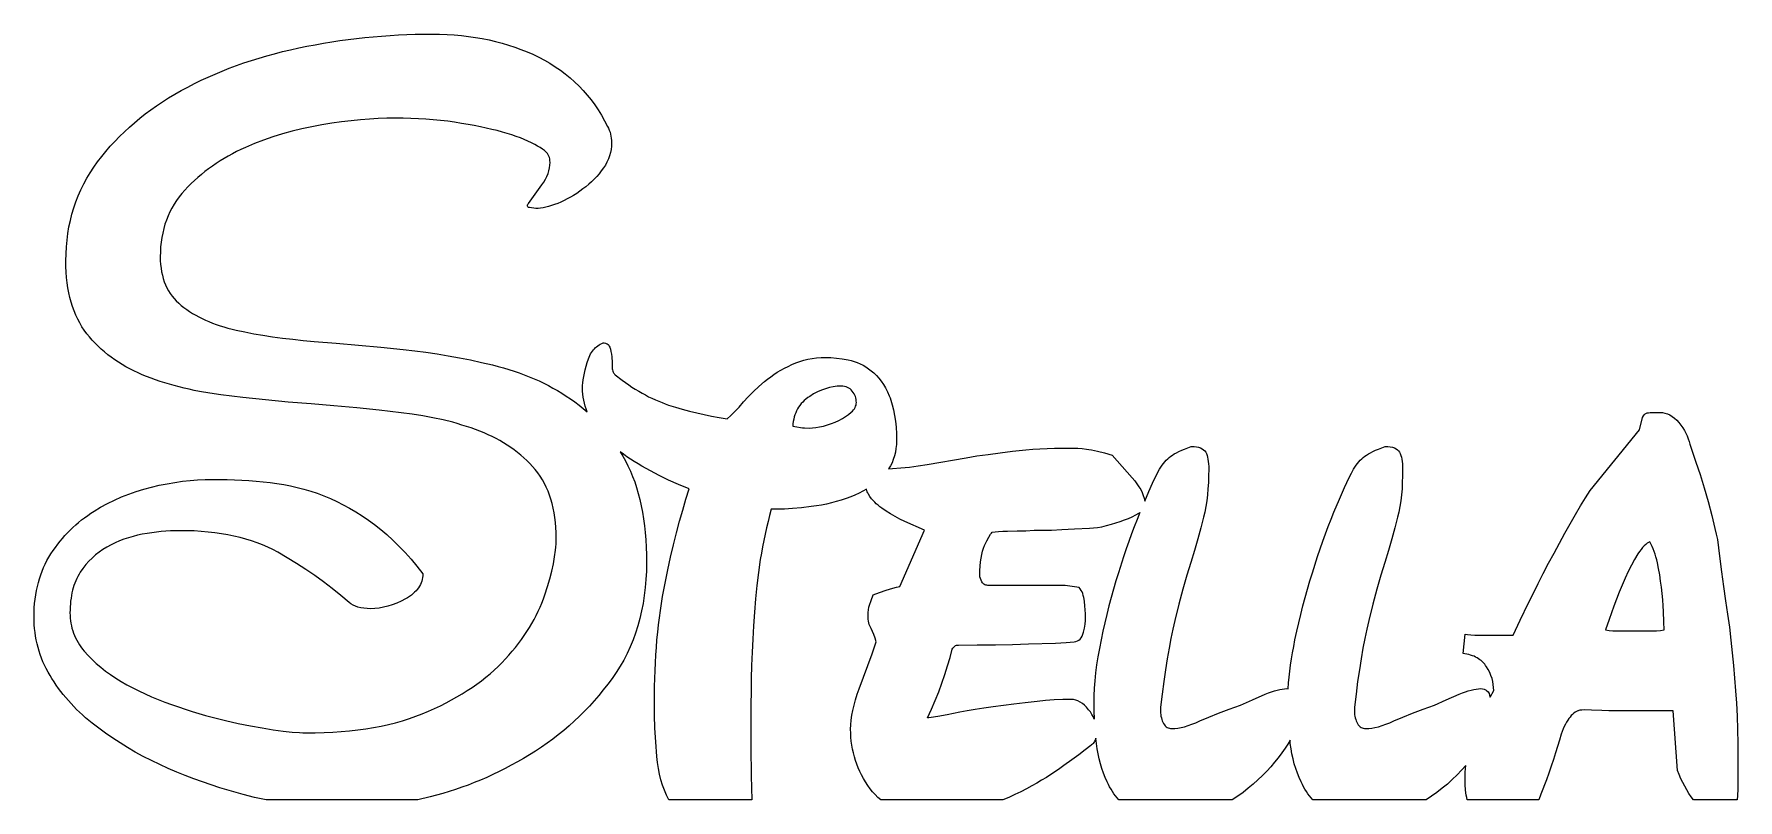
# Model space of a CAD drawing. Extents: x 35 to 193, y 17 to 87.
import ezdxf

# ---------------------------------------------------------------- set-up
doc = ezdxf.new("R2010")
doc.units = 0
doc.layers.add('CAMADA_1', color=18, linetype='CONTINUOUS')

msp = doc.modelspace()

# ---------------------------------------------------------------- linework, layer by layer
at = {"layer": 'CAMADA_1'}
for points in [[(56.78, 16.66), (55.73, 16.9), (54.67, 17.17), (53.59, 17.47), (52.5, 17.79), (51.7, 18.05), (50.9, 18.32), (50.11, 18.61), (49.32, 18.92), (48.53, 19.24), (47.75, 19.58), (46.97, 19.93), (46.2, 20.3), (45.44, 20.69), (44.7, 21.09), (43.98, 21.5), (43.29, 21.93), (42.61, 22.37), (41.95, 22.82), (41.32, 23.29), (40.7, 23.76), (40.4, 24.01), (40.11, 24.26), (39.83, 24.51), (39.55, 24.77), (39.28, 25.03), (39.02, 25.3), (38.77, 25.56), (38.52, 25.84), (38.28, 26.12), (38.05, 26.4), (37.83, 26.68), (37.61, 26.97), (37.4, 27.27), (37.2, 27.56), (37, 27.87), (36.82, 28.17), (36.64, 28.48), (36.47, 28.8), (36.32, 29.11), (36.17, 29.43), (36.04, 29.76), (35.92, 30.09), (35.81, 30.42), (35.71, 30.76), (35.63, 31.1), (35.55, 31.44), (35.49, 31.79), (35.44, 32.14), (35.4, 32.49), (35.37, 32.85), (35.35, 33.21), (35.35, 33.58), (35.35, 34), (35.37, 34.41), (35.4, 34.82), (35.44, 35.22), (35.5, 35.61), (35.57, 36), (35.65, 36.37), (35.74, 36.74), (35.84, 37.1), (35.96, 37.45), (36.09, 37.8), (36.23, 38.13), (36.38, 38.46), (36.54, 38.79), (36.72, 39.1), (36.91, 39.41), (37.11, 39.7), (37.32, 40), (37.53, 40.28), (37.75, 40.56), (37.97, 40.83), (38.2, 41.09), (38.44, 41.35), (38.69, 41.6), (38.94, 41.84), (39.2, 42.08), (39.46, 42.3), (39.74, 42.53), (40.02, 42.74), (40.3, 42.95), (40.59, 43.15), (40.89, 43.34), (41.5, 43.71), (42.13, 44.05), (42.77, 44.36), (43.43, 44.66), (44.1, 44.92), (44.78, 45.16), (45.49, 45.38), (46.2, 45.57), (46.92, 45.73), (47.64, 45.88), (48.35, 46), (49.06, 46.1), (49.76, 46.18), (50.46, 46.23), (51.15, 46.27), (51.84, 46.28), (52.53, 46.27), (53.2, 46.26), (53.88, 46.24), (54.54, 46.21), (55.2, 46.17), (55.86, 46.12), (56.51, 46.06), (57.15, 45.99), (57.79, 45.91), (58.42, 45.81), (59.05, 45.69), (59.67, 45.54), (60.29, 45.38), (60.91, 45.19), (61.52, 44.99), (62.13, 44.76), (62.73, 44.51), (63.33, 44.24), (63.92, 43.94), (64.51, 43.62), (65.09, 43.28), (65.67, 42.91), (66.25, 42.52), (66.82, 42.11), (67.39, 41.66), (67.95, 41.18), (68.51, 40.67), (69.07, 40.12), (69.63, 39.53), (70.18, 38.91), (70.73, 38.25), (71.27, 37.56), (71.27, 37.38), (71.25, 37.21), (71.22, 37.04), (71.17, 36.88), (71.12, 36.72), (71.05, 36.56), (70.97, 36.41), (70.87, 36.27), (70.76, 36.12), (70.65, 35.98), (70.51, 35.85), (70.37, 35.72), (70.21, 35.59), (70.04, 35.47), (69.86, 35.35), (69.66, 35.23), (69.26, 35.02), (68.86, 34.84), (68.45, 34.69), (68.05, 34.56), (67.65, 34.46), (67.25, 34.39), (66.84, 34.35), (66.44, 34.33), (66.12, 34.34), (65.82, 34.37), (65.54, 34.41), (65.28, 34.48), (65.04, 34.56), (64.82, 34.65), (64.63, 34.77), (64.45, 34.9), (63.68, 35.56), (62.9, 36.19), (62.1, 36.8), (61.29, 37.39), (60.45, 37.96), (59.61, 38.51), (58.74, 39.04), (57.86, 39.55), (57.41, 39.79), (56.94, 40.01), (56.46, 40.22), (55.96, 40.42), (55.45, 40.6), (54.92, 40.76), (54.38, 40.91), (53.82, 41.04), (53.25, 41.16), (52.66, 41.26), (52.05, 41.34), (51.44, 41.41), (50.8, 41.47), (50.15, 41.51), (49.49, 41.53), (48.81, 41.54), (48.38, 41.53), (47.95, 41.52), (47.52, 41.49), (47.09, 41.46), (46.66, 41.41), (46.22, 41.35), (45.79, 41.28), (45.35, 41.21), (44.91, 41.12), (44.49, 41.01), (44.07, 40.88), (43.65, 40.74), (43.25, 40.59), (42.85, 40.42), (42.46, 40.23), (42.08, 40.02), (41.71, 39.8), (41.35, 39.56), (41.02, 39.3), (40.7, 39.01), (40.4, 38.71), (40.12, 38.4), (39.86, 38.06), (39.61, 37.7), (39.5, 37.51), (39.39, 37.32), (39.29, 37.12), (39.2, 36.91), (39.11, 36.7), (39.03, 36.48), (38.96, 36.26), (38.9, 36.03), (38.85, 35.79), (38.8, 35.55), (38.76, 35.3), (38.72, 35.04), (38.7, 34.78), (38.68, 34.51), (38.67, 34.24), (38.66, 33.95), (38.67, 33.71), (38.69, 33.46), (38.71, 33.22), (38.75, 32.99), (38.79, 32.75), (38.85, 32.52), (38.92, 32.29), (39, 32.07), (39.08, 31.85), (39.18, 31.63), (39.29, 31.42), (39.41, 31.21), (39.54, 31), (39.68, 30.8), (39.83, 30.6), (39.99, 30.4), (40.34, 30.01), (40.7, 29.64), (41.09, 29.27), (41.51, 28.92), (41.95, 28.57), (42.41, 28.24), (42.89, 27.92), (43.4, 27.6), (43.93, 27.3), (44.48, 27.01), (45.04, 26.73), (45.61, 26.45), (46.2, 26.19), (46.8, 25.94), (47.42, 25.7), (48.05, 25.47), (48.69, 25.25), (49.32, 25.04), (49.95, 24.84), (50.57, 24.65), (51.19, 24.47), (51.81, 24.31), (52.42, 24.15), (53.03, 24), (54.21, 23.73), (55.34, 23.5), (56.41, 23.31), (57.43, 23.15), (58.37, 23.02), (59.19, 22.93), (59.89, 22.88), (60.19, 22.87), (60.47, 22.86), (61.31, 22.87), (62.14, 22.89), (62.95, 22.93), (63.74, 22.99), (64.51, 23.06), (65.26, 23.14), (66, 23.24), (66.71, 23.36), (67.41, 23.49), (68.09, 23.64), (68.76, 23.8), (69.4, 23.98), (70.03, 24.18), (70.63, 24.39), (71.22, 24.61), (71.8, 24.85), (72.35, 25.11), (72.89, 25.37), (73.42, 25.63), (73.93, 25.9), (74.43, 26.18), (74.91, 26.47), (75.37, 26.76), (75.83, 27.06), (76.26, 27.36), (76.68, 27.68), (77.09, 27.99), (77.48, 28.32), (77.86, 28.65), (78.22, 28.99), (78.57, 29.34), (78.91, 29.69), (79.23, 30.05), (79.53, 30.4), (79.83, 30.76), (80.11, 31.13), (80.38, 31.49), (80.64, 31.86), (80.89, 32.22), (81.12, 32.59), (81.34, 32.96), (81.55, 33.34), (81.75, 33.71), (81.94, 34.09), (82.11, 34.47), (82.27, 34.85), (82.42, 35.23), (82.56, 35.61), (82.8, 36.37), (83.01, 37.1), (83.19, 37.8), (83.34, 38.47), (83.45, 39.11), (83.53, 39.73), (83.56, 40.03), (83.58, 40.32), (83.59, 40.6), (83.6, 40.88), (83.59, 41.37), (83.57, 41.84), (83.53, 42.31), (83.48, 42.76), (83.41, 43.2), (83.33, 43.63), (83.23, 44.04), (83.11, 44.44), (82.98, 44.83), (82.84, 45.2), (82.68, 45.57), (82.51, 45.91), (82.32, 46.25), (82.11, 46.57), (81.89, 46.88), (81.66, 47.18), (81.41, 47.47), (81.15, 47.74), (80.88, 48.01), (80.61, 48.27), (80.32, 48.52), (80.02, 48.77), (79.72, 49), (79.4, 49.23), (79.08, 49.45), (78.74, 49.66), (78.4, 49.86), (78.05, 50.05), (77.68, 50.23), (77.31, 50.41), (76.93, 50.58), (76.54, 50.73), (76.14, 50.89), (75.73, 51.03), (75.31, 51.17), (74.89, 51.3), (74.46, 51.43), (74.03, 51.55), (73.14, 51.78), (72.21, 51.98), (71.27, 52.16), (70.29, 52.31), (69.28, 52.44), (67.23, 52.67), (65.16, 52.88), (63.06, 53.07), (60.94, 53.25), (58.82, 53.42), (56.72, 53.63), (54.65, 53.85), (52.6, 54.1), (51.59, 54.24), (50.62, 54.41), (50.14, 54.5), (49.67, 54.6), (49.21, 54.71), (48.75, 54.82), (48.3, 54.94), (47.86, 55.07), (47.42, 55.2), (46.99, 55.33), (46.57, 55.48), (46.16, 55.63), (45.75, 55.79), (45.35, 55.95), (44.96, 56.12), (44.57, 56.3), (44.2, 56.49), (43.84, 56.68), (43.48, 56.89), (43.14, 57.1), (42.8, 57.33), (42.48, 57.56), (42.16, 57.8), (41.86, 58.05), (41.56, 58.31), (41.28, 58.58), (41, 58.86), (40.73, 59.14), (40.48, 59.44), (40.23, 59.74), (39.99, 60.06), (39.77, 60.38), (39.57, 60.73), (39.38, 61.08), (39.2, 61.46), (39.04, 61.84), (38.9, 62.24), (38.77, 62.65), (38.66, 63.08), (38.56, 63.52), (38.48, 63.98), (38.41, 64.45), (38.35, 64.93), (38.32, 65.43), (38.29, 65.94), (38.29, 66.47), (38.3, 67.12), (38.33, 67.75), (38.39, 68.38), (38.47, 69), (38.57, 69.6), (38.7, 70.2), (38.85, 70.79), (39.02, 71.36), (39.22, 71.93), (39.43, 72.49), (39.67, 73.03), (39.94, 73.57), (40.23, 74.1), (40.54, 74.61), (40.87, 75.12), (41.22, 75.62), (41.6, 76.11), (41.99, 76.58), (42.39, 77.05), (42.81, 77.51), (43.24, 77.95), (43.69, 78.39), (44.15, 78.82), (44.62, 79.23), (45.11, 79.64), (45.62, 80.04), (46.14, 80.42), (46.67, 80.8), (47.22, 81.17), (47.78, 81.52), (48.36, 81.87), (48.95, 82.21), (49.55, 82.53), (50.17, 82.85), (50.79, 83.15), (51.42, 83.45), (52.07, 83.73), (52.72, 84), (53.38, 84.27), (54.06, 84.52), (54.74, 84.76), (55.43, 84.99), (56.14, 85.21), (56.85, 85.42), (57.57, 85.61), (58.31, 85.8), (59.05, 85.98), (59.8, 86.14), (60.56, 86.3), (61.32, 86.44), (62.09, 86.58), (62.85, 86.7), (63.61, 86.82), (64.38, 86.92), (65.15, 87.02), (65.92, 87.1), (66.69, 87.18), (67.46, 87.24), (68.24, 87.3), (69.01, 87.34), (69.79, 87.38), (70.57, 87.4), (71.35, 87.42), (72.13, 87.42), (72.82, 87.41), (73.51, 87.39), (74.18, 87.35), (74.84, 87.29), (75.49, 87.21), (76.14, 87.12), (76.77, 87.01), (77.39, 86.89), (78, 86.75), (78.6, 86.59), (79.19, 86.41), (79.77, 86.22), (80.34, 86.01), (80.9, 85.79), (81.45, 85.55), (81.99, 85.29), (82.51, 85.01), (83.02, 84.72), (83.51, 84.41), (83.98, 84.09), (84.44, 83.75), (84.88, 83.39), (85.3, 83.01), (85.71, 82.62), (86.1, 82.21), (86.47, 81.79), (86.82, 81.35), (87.16, 80.89), (87.48, 80.41), (87.78, 79.92), (88.07, 79.41), (88.34, 78.89), (88.43, 78.72), (88.5, 78.55), (88.57, 78.36), (88.62, 78.18), (88.66, 77.99), (88.69, 77.79), (88.71, 77.58), (88.72, 77.37), (88.71, 77.07), (88.67, 76.76), (88.61, 76.47), (88.53, 76.18), (88.42, 75.89), (88.29, 75.6), (88.14, 75.32), (87.96, 75.05), (87.76, 74.78), (87.56, 74.52), (87.34, 74.27), (87.11, 74.02), (86.86, 73.78), (86.61, 73.55), (86.34, 73.32), (86.06, 73.11), (85.78, 72.9), (85.49, 72.7), (85.2, 72.52), (84.91, 72.35), (84.62, 72.19), (84.33, 72.04), (84.04, 71.9), (83.74, 71.78), (83.45, 71.67), (83.17, 71.57), (82.9, 71.49), (82.64, 71.42), (82.39, 71.37), (82.15, 71.33), (81.92, 71.31), (81.7, 71.31), (81.13, 71.4), (81.05, 71.41), (81.02, 71.43), (80.99, 71.45), (80.97, 71.47), (80.96, 71.51), (80.94, 71.59), (80.95, 71.64), (80.97, 71.68), (81, 71.73), (81.04, 71.78), (82.27, 73.49), (82.45, 73.75), (82.6, 74.01), (82.73, 74.27), (82.84, 74.53), (82.92, 74.79), (82.98, 75.05), (83.02, 75.31), (83.03, 75.57), (83.02, 75.75), (83.01, 75.9), (82.98, 76.03), (82.93, 76.14), (82.87, 76.26), (82.78, 76.39), (82.66, 76.52), (82.51, 76.65), (82.33, 76.79), (82.12, 76.93), (81.88, 77.08), (81.61, 77.23), (81.31, 77.38), (80.99, 77.53), (80.65, 77.68), (80.29, 77.82), (79.91, 77.96), (79.5, 78.1), (79.07, 78.24), (78.62, 78.37), (78.15, 78.5), (77.65, 78.62), (77.14, 78.74), (76.6, 78.85), (76.03, 78.96), (75.45, 79.07), (74.84, 79.17), (74.21, 79.27), (73.57, 79.36), (72.91, 79.43), (72.24, 79.5), (71.56, 79.55), (70.87, 79.59), (70.16, 79.62), (69.44, 79.64), (68.72, 79.65), (67.95, 79.64), (67.15, 79.61), (66.34, 79.56), (65.5, 79.49), (64.65, 79.41), (63.77, 79.3), (62.86, 79.18), (61.94, 79.03), (61.01, 78.86), (60.09, 78.67), (59.19, 78.45), (58.3, 78.2), (57.42, 77.93), (56.56, 77.63), (55.71, 77.3), (54.87, 76.95), (54.46, 76.76), (54.06, 76.56), (53.67, 76.36), (53.28, 76.15), (52.9, 75.93), (52.53, 75.7), (52.17, 75.47), (51.82, 75.23), (51.47, 74.98), (51.13, 74.72), (50.81, 74.45), (50.48, 74.18), (50.17, 73.9), (49.87, 73.61), (49.57, 73.32), (49.28, 73.01), (49.01, 72.7), (48.75, 72.38), (48.51, 72.04), (48.29, 71.7), (48.08, 71.35), (47.9, 70.99), (47.73, 70.62), (47.58, 70.24), (47.44, 69.85), (47.33, 69.45), (47.23, 69.04), (47.15, 68.62), (47.09, 68.19), (47.04, 67.75), (47.02, 67.31), (47.01, 66.85), (47.01, 66.49), (47.04, 66.14), (47.08, 65.8), (47.13, 65.47), (47.2, 65.15), (47.28, 64.84), (47.38, 64.54), (47.49, 64.25), (47.62, 63.98), (47.77, 63.71), (47.93, 63.46), (48.1, 63.21), (48.29, 62.98), (48.49, 62.76), (48.71, 62.55), (48.95, 62.35), (49.2, 62.15), (49.45, 61.97), (49.72, 61.79), (50, 61.62), (50.28, 61.45), (50.57, 61.29), (50.88, 61.14), (51.19, 61), (51.51, 60.86), (51.84, 60.72), (52.18, 60.6), (52.53, 60.48), (52.89, 60.37), (53.26, 60.26), (53.64, 60.16), (54.02, 60.07), (54.82, 59.9), (55.65, 59.74), (56.5, 59.59), (57.39, 59.46), (58.3, 59.33), (59.25, 59.22), (60.22, 59.12), (61.23, 59.03), (63.27, 58.86), (65.33, 58.67), (67.39, 58.48), (69.47, 58.27), (70.52, 58.16), (71.55, 58.02), (72.59, 57.87), (73.62, 57.7), (74.65, 57.52), (75.68, 57.31), (76.7, 57.09), (77.72, 56.85), (78.23, 56.72), (78.73, 56.58), (79.22, 56.44), (79.7, 56.28), (80.18, 56.12), (80.65, 55.94), (81.11, 55.76), (81.56, 55.57), (82.01, 55.37), (82.45, 55.16), (82.88, 54.94), (83.3, 54.72), (83.72, 54.48), (84.13, 54.24), (84.53, 53.98), (84.93, 53.72), (85.32, 53.44), (85.71, 53.14), (86.09, 52.84), (86.46, 52.52), (86.36, 52.79), (86.27, 53.05), (86.2, 53.32), (86.14, 53.6), (86.09, 53.87), (86.06, 54.15), (86.04, 54.43), (86.03, 54.71), (86.04, 54.95), (86.06, 55.21), (86.09, 55.49), (86.14, 55.78), (86.2, 56.08), (86.27, 56.4), (86.36, 56.73), (86.46, 57.08), (86.57, 57.42), (86.64, 57.58), (86.71, 57.73), (86.78, 57.87), (86.86, 58), (86.95, 58.12), (87.04, 58.24), (87.13, 58.35), (87.23, 58.45), (87.33, 58.54), (87.44, 58.63), (87.56, 58.7), (87.67, 58.77), (87.8, 58.83), (87.93, 58.88), (88.04, 58.88), (88.14, 58.86), (88.23, 58.83), (88.32, 58.79), (88.39, 58.73), (88.45, 58.67), (88.5, 58.59), (88.54, 58.5), (88.61, 58.3), (88.66, 58.09), (88.7, 57.85), (88.73, 57.6), (88.77, 57.09), (88.78, 56.61), (88.78, 56.49), (88.8, 56.39), (88.82, 56.29), (88.85, 56.2), (88.89, 56.12), (88.94, 56.06), (89, 55.99), (89.06, 55.94), (89.68, 55.46), (89.99, 55.24), (90.3, 55.02), (90.6, 54.81), (90.91, 54.62), (91.22, 54.43), (91.53, 54.25), (91.84, 54.08), (92.14, 53.92), (92.45, 53.77), (92.76, 53.62), (93.07, 53.49), (93.38, 53.37), (93.68, 53.25), (93.99, 53.15), (94.62, 52.95), (95.25, 52.76), (95.91, 52.59), (96.58, 52.42), (97.26, 52.27), (97.96, 52.12), (98.67, 51.99), (99.4, 51.87), (99.74, 52.18), (100.11, 52.54), (100.5, 52.96), (100.91, 53.43), (101.35, 53.92), (101.82, 54.4), (102.33, 54.87), (102.86, 55.33), (103.13, 55.55), (103.42, 55.76), (103.72, 55.97), (104.03, 56.17), (104.35, 56.36), (104.68, 56.54), (105.02, 56.72), (105.37, 56.89), (105.73, 57.05), (106.1, 57.18), (106.47, 57.3), (106.86, 57.39), (107.26, 57.46), (107.66, 57.51), (108.07, 57.54), (108.5, 57.55), (108.98, 57.54), (109.49, 57.49), (110.02, 57.42), (110.58, 57.32), (110.86, 57.25), (111.14, 57.17), (111.42, 57.07), (111.68, 56.95), (111.95, 56.82), (112.21, 56.67), (112.46, 56.5), (112.71, 56.32), (112.96, 56.12), (113.19, 55.89), (113.41, 55.64), (113.63, 55.36), (113.83, 55.06), (114.02, 54.73), (114.2, 54.38), (114.37, 54), (114.45, 53.8), (114.53, 53.59), (114.66, 53.16), (114.78, 52.69), (114.87, 52.19), (114.94, 51.66), (115, 51.09), (115.03, 50.5), (115.04, 49.88), (115.03, 49.5), (114.99, 49.14), (114.94, 48.79), (114.86, 48.45), (114.75, 48.13), (114.63, 47.82), (114.48, 47.52), (114.31, 47.24), (114.69, 47.28), (115.46, 47.34), (116.24, 47.42), (117.05, 47.53), (117.87, 47.66), (121.47, 48.27), (122.47, 48.44), (123.52, 48.59), (124.62, 48.74), (125.78, 48.89), (126.38, 48.95), (127, 49.01), (127.64, 49.06), (128.29, 49.1), (128.97, 49.13), (129.66, 49.15), (130.37, 49.17), (131.09, 49.17), (131.43, 49.17), (131.8, 49.15), (132.19, 49.12), (132.61, 49.08), (132.83, 49.05), (133.08, 49.01), (133.63, 48.89), (134.26, 48.72), (134.98, 48.51), (136.83, 46.42), (137.06, 46.15), (137.27, 45.87), (137.45, 45.6), (137.61, 45.33), (137.74, 45.07), (137.84, 44.8), (137.92, 44.54), (137.98, 44.28), (138.35, 45.15), (138.71, 45.93), (139.04, 46.63), (139.35, 47.23), (139.47, 47.42), (139.59, 47.59), (139.72, 47.75), (139.85, 47.91), (139.98, 48.05), (140.11, 48.18), (140.25, 48.31), (140.39, 48.42), (140.55, 48.52), (140.72, 48.63), (140.93, 48.74), (141.15, 48.86), (141.4, 48.97), (141.67, 49.08), (142.29, 49.32), (142.54, 49.31), (142.76, 49.28), (142.96, 49.24), (143.14, 49.19), (143.3, 49.11), (143.43, 49.02), (143.53, 48.92), (143.62, 48.8), (143.68, 48.66), (143.74, 48.5), (143.79, 48.33), (143.83, 48.14), (143.86, 47.94), (143.88, 47.72), (143.9, 47.48), (143.9, 47.23), (143.89, 46.6), (143.87, 45.99), (143.83, 45.41), (143.78, 44.84), (143.71, 44.29), (143.63, 43.77), (143.54, 43.26), (143.43, 42.78), (143.17, 41.8), (142.89, 40.79), (142.58, 39.72), (142.24, 38.61), (141.88, 37.42), (141.52, 36.13), (141.15, 34.74), (140.77, 33.25), (140.58, 32.45), (140.4, 31.59), (140.23, 30.68), (140.06, 29.71), (139.9, 28.68), (139.74, 27.59), (139.59, 26.44), (139.44, 25.24), (139.44, 24.86), (139.45, 24.7), (139.46, 24.54), (139.48, 24.39), (139.52, 24.24), (139.56, 24.1), (139.6, 23.97), (139.66, 23.84), (139.73, 23.72), (139.8, 23.61), (139.88, 23.51), (139.97, 23.43), (140.06, 23.37), (140.16, 23.31), (140.26, 23.28), (140.37, 23.26), (140.49, 23.25), (140.76, 23.26), (141.04, 23.29), (141.34, 23.35), (141.66, 23.43), (141.99, 23.53), (142.34, 23.65), (142.71, 23.79), (143.09, 23.96), (143.91, 24.32), (144.81, 24.68), (145.79, 25.05), (146.84, 25.43), (147.93, 25.91), (149.11, 26.42), (149.41, 26.55), (149.7, 26.65), (149.97, 26.74), (150.23, 26.81), (150.47, 26.87), (150.7, 26.91), (150.91, 26.94), (151.1, 26.95), (151.24, 26.94), (151.28, 27.47), (151.33, 28.01), (151.39, 28.56), (151.46, 29.12), (151.54, 29.69), (151.64, 30.26), (151.75, 30.85), (151.87, 31.45), (152.04, 32.24), (152.22, 33.03), (152.41, 33.81), (152.6, 34.59), (152.81, 35.36), (153.02, 36.13), (153.25, 36.9), (153.48, 37.66), (153.96, 39.14), (154.2, 39.87), (154.45, 40.57), (154.7, 41.26), (154.95, 41.94), (155.21, 42.6), (155.47, 43.25), (155.97, 44.46), (156.44, 45.53), (156.87, 46.45), (157.08, 46.86), (157.27, 47.23), (157.39, 47.42), (157.51, 47.59), (157.64, 47.75), (157.77, 47.91), (157.9, 48.05), (158.04, 48.18), (158.17, 48.31), (158.31, 48.42), (158.47, 48.52), (158.65, 48.63), (158.85, 48.74), (159.07, 48.86), (159.32, 48.97), (159.59, 49.08), (160.21, 49.32), (160.46, 49.31), (160.68, 49.28), (160.89, 49.24), (161.06, 49.19), (161.22, 49.11), (161.35, 49.02), (161.45, 48.92), (161.54, 48.8), (161.6, 48.66), (161.66, 48.5), (161.71, 48.33), (161.75, 48.14), (161.78, 47.94), (161.8, 47.72), (161.82, 47.48), (161.82, 47.23), (161.81, 46.6), (161.79, 45.99), (161.76, 45.41), (161.7, 44.84), (161.64, 44.29), (161.56, 43.77), (161.46, 43.26), (161.35, 42.78), (161.1, 41.8), (160.81, 40.79), (160.5, 39.72), (160.16, 38.61), (159.8, 37.42), (159.44, 36.13), (159.07, 34.74), (158.69, 33.25), (158.51, 32.45), (158.33, 31.59), (158.15, 30.68), (157.98, 29.71), (157.82, 28.68), (157.66, 27.59), (157.51, 26.44), (157.37, 25.24), (157.37, 24.86), (157.37, 24.7), (157.38, 24.54), (157.41, 24.39), (157.44, 24.24), (157.48, 24.1), (157.53, 23.97), (157.58, 23.84), (157.65, 23.72), (157.72, 23.61), (157.8, 23.51), (157.89, 23.43), (157.98, 23.37), (158.08, 23.31), (158.18, 23.28), (158.29, 23.26), (158.41, 23.25), (158.68, 23.26), (158.96, 23.29), (159.26, 23.35), (159.58, 23.43), (159.92, 23.53), (160.27, 23.65), (160.63, 23.79), (161.02, 23.96), (161.84, 24.32), (162.73, 24.68), (163.71, 25.05), (164.76, 25.43), (165.85, 25.91), (167.04, 26.42), (167.34, 26.55), (167.62, 26.65), (167.89, 26.74), (168.15, 26.81), (168.39, 26.87), (168.62, 26.91), (168.83, 26.94), (169.03, 26.95), (169.2, 26.93), (169.35, 26.9), (169.49, 26.84), (169.55, 26.8), (169.61, 26.75), (169.71, 26.64), (169.8, 26.5), (169.86, 26.35), (169.91, 26.16), (170.24, 26.78), (170.23, 27.06), (170.2, 27.34), (170.15, 27.62), (170.08, 27.89), (169.98, 28.16), (169.87, 28.43), (169.73, 28.7), (169.58, 28.96), (169.49, 29.09), (169.4, 29.21), (169.3, 29.32), (169.19, 29.43), (169.08, 29.53), (168.96, 29.62), (168.83, 29.71), (168.7, 29.79), (168.56, 29.86), (168.42, 29.93), (168.26, 29.99), (168.1, 30.04), (167.94, 30.09), (167.76, 30.13), (167.58, 30.16), (167.4, 30.19), (167.59, 31.99), (167.81, 31.95), (168.11, 31.92), (168.48, 31.9), (168.91, 31.9), (172.04, 31.9), (172.68, 33.26), (173.46, 34.88), (173.9, 35.77), (174.35, 36.67), (174.82, 37.59), (175.31, 38.53), (175.81, 39.47), (176.31, 40.39), (176.81, 41.3), (177.3, 42.18), (177.79, 43.03), (178.26, 43.83), (178.72, 44.57), (179.15, 45.26), (183.7, 50.86), (183.99, 51.99), (184.09, 52.16), (184.14, 52.23), (184.19, 52.29), (184.24, 52.34), (184.3, 52.38), (184.36, 52.4), (184.41, 52.42), (184.54, 52.44), (184.69, 52.46), (185.03, 52.47), (185.6, 52.47), (185.83, 52.45), (186.06, 52.41), (186.29, 52.33), (186.51, 52.23), (186.73, 52.1), (186.94, 51.93), (187.15, 51.74), (187.35, 51.52), (187.54, 51.28), (187.72, 51.04), (187.87, 50.8), (188, 50.55), (188.12, 50.3), (188.21, 50.04), (188.29, 49.79), (188.35, 49.53), (188.92, 47.87), (189.3, 46.73), (189.68, 45.5), (190.04, 44.22), (190.39, 42.94), (190.68, 41.74), (190.8, 41.21), (190.91, 40.71), (191.1, 39.19), (191.29, 37.74), (191.48, 36.37), (191.67, 35.07), (191.85, 33.83), (192.01, 32.61), (192.15, 31.41), (192.28, 30.24), (192.39, 29.08), (192.5, 27.92), (192.58, 26.75), (192.66, 25.59), (192.72, 24.41), (192.77, 23.16), (192.79, 21.87), (192.8, 20.52), (192.79, 18.42), (192.78, 17.65), (192.76, 17.06), (192.73, 16.67), (188.7, 16.67), (188.48, 16.96), (188.28, 17.27), (188.08, 17.59), (187.9, 17.92), (187.71, 18.27), (187.54, 18.62), (187.37, 19), (187.21, 19.38), (186.83, 24.88), (183.8, 24.88), (181.68, 24.89), (180.87, 24.91), (180.24, 24.93), (179.28, 24.97), (178.58, 24.98), (178.37, 24.97), (178.2, 24.95), (178.09, 24.92), (178.04, 24.9), (178.02, 24.88), (177.89, 24.83), (177.76, 24.76), (177.64, 24.67), (177.52, 24.57), (177.4, 24.46), (177.29, 24.32), (177.18, 24.18), (177.07, 24.02), (176.96, 23.84), (176.86, 23.65), (176.76, 23.44), (176.66, 23.22), (176.57, 22.98), (176.48, 22.73), (176.31, 22.18), (176.14, 21.59), (175.95, 21), (175.76, 20.39), (175.55, 19.77), (175.33, 19.15), (175.1, 18.51), (174.6, 17.2), (174.4, 16.67), (167.79, 16.67), (167.74, 16.88), (167.7, 17.11), (167.64, 17.58), (167.6, 18.09), (167.59, 18.63), (167.59, 18.92), (167.61, 19.23), (167.63, 19.53), (167.67, 19.85), (167.27, 19.4), (166.85, 18.97), (166.41, 18.54), (165.95, 18.13), (165.47, 17.74), (164.99, 17.36), (164.5, 17), (164, 16.67), (153.52, 16.67), (153.36, 16.85), (153.21, 17.04), (153.06, 17.24), (152.92, 17.45), (152.79, 17.66), (152.67, 17.87), (152.55, 18.09), (152.44, 18.32), (152.26, 18.73), (152.09, 19.15), (151.94, 19.57), (151.81, 20.01), (151.69, 20.46), (151.59, 20.92), (151.51, 21.39), (151.44, 21.87), (151.41, 22.19), (151.2, 21.82), (150.96, 21.45), (150.66, 21), (150.33, 20.56), (149.99, 20.14), (149.63, 19.72), (149.26, 19.31), (148.86, 18.91), (148.45, 18.51), (148.02, 18.13), (147.55, 17.74), (147.07, 17.36), (146.58, 17), (146.08, 16.67), (135.6, 16.67), (135.44, 16.85), (135.29, 17.04), (135.14, 17.24), (135, 17.45), (134.87, 17.66), (134.74, 17.87), (134.63, 18.09), (134.51, 18.32), (134.33, 18.73), (134.17, 19.15), (134.02, 19.57), (133.89, 20.01), (133.77, 20.46), (133.67, 20.92), (133.59, 21.39), (133.52, 21.87), (133.46, 22.38), (133.43, 22.26), (133.38, 22.16), (133.33, 22.06), (133.28, 21.97), (133.21, 21.89), (133.15, 21.81), (133.07, 21.74), (132.99, 21.68), (132.48, 21.28), (131.9, 20.84), (131.25, 20.36), (130.52, 19.83), (130.14, 19.56), (129.74, 19.29), (129.32, 19.02), (128.9, 18.75), (128.46, 18.49), (128.01, 18.22), (127.54, 17.96), (127.06, 17.7), (126.53, 17.42), (125.99, 17.16), (125.44, 16.9), (124.88, 16.67), (113.59, 16.67), (113.32, 16.9), (113.07, 17.15), (112.83, 17.41), (112.61, 17.7), (112.39, 18.01), (112.18, 18.32), (111.99, 18.64), (111.82, 18.97), (111.66, 19.3), (111.51, 19.63), (111.37, 19.97), (111.25, 20.31), (111.15, 20.65), (111.06, 21), (110.98, 21.36), (110.92, 21.72), (110.87, 22.08), (110.83, 22.45), (110.81, 22.82), (110.8, 23.2), (110.82, 23.61), (110.85, 24.04), (110.92, 24.48), (111.01, 24.94), (111.12, 25.42), (111.26, 25.91), (111.42, 26.42), (111.61, 26.94), (112.01, 28.01), (112.4, 29.09), (112.79, 30.17), (113.17, 31.26), (113.07, 31.62), (112.96, 31.94), (112.84, 32.23), (112.7, 32.49), (112.63, 32.61), (112.58, 32.74), (112.53, 32.88), (112.49, 33.03), (112.46, 33.19), (112.43, 33.36), (112.42, 33.54), (112.42, 33.72), (112.42, 33.99), (112.45, 34.24), (112.5, 34.47), (112.56, 34.67), (112.71, 35.1), (112.89, 35.62), (113.47, 35.82), (114.08, 36.04), (114.39, 36.15), (114.7, 36.24), (115.03, 36.32), (115.35, 36.37), (117.63, 41.59), (115.83, 42.39), (115.36, 42.61), (114.92, 42.84), (114.49, 43.09), (114.08, 43.34), (113.69, 43.61), (113.51, 43.75), (113.34, 43.89), (113.18, 44.03), (113.03, 44.18), (112.88, 44.33), (112.75, 44.48), (112.59, 44.69), (112.45, 44.91), (112.4, 45.03), (112.35, 45.14), (112.31, 45.26), (112.28, 45.38), (111.94, 45.18), (111.58, 44.99), (111.2, 44.82), (110.82, 44.66), (110.38, 44.5), (109.93, 44.36), (109.48, 44.22), (109.03, 44.1), (108.57, 44), (108.11, 43.91), (107.64, 43.83), (107.17, 43.76), (106.26, 43.66), (105.44, 43.58), (104.7, 43.54), (104.04, 43.52), (103.47, 43.52), (103.32, 42.95), (103.18, 42.38), (103.04, 41.8), (102.91, 41.22), (102.79, 40.64), (102.67, 40.05), (102.57, 39.46), (102.46, 38.87), (102.28, 37.67), (102.13, 36.46), (102, 35.23), (101.91, 34), (101.83, 32.76), (101.76, 31.52), (101.71, 30.3), (101.66, 29.08), (101.62, 27.87), (101.6, 26.67), (101.58, 25.47), (101.58, 24.28), (101.59, 21.55), (101.62, 18.88), (101.67, 16.67), (94, 16.67), (93.79, 17.1), (93.6, 17.56), (93.42, 18.03), (93.28, 18.52), (93.15, 19.03), (93.05, 19.56), (92.96, 20.11), (92.9, 20.68), (92.8, 22.02), (92.72, 23.28), (92.68, 24.48), (92.67, 25.61), (92.67, 26.37), (92.68, 27.13), (92.7, 27.87), (92.73, 28.61), (92.76, 29.34), (92.81, 30.06), (92.86, 30.76), (92.91, 31.46), (92.98, 32.15), (93.05, 32.83), (93.14, 33.5), (93.23, 34.16), (93.32, 34.81), (93.43, 35.45), (93.54, 36.08), (93.66, 36.7), (93.91, 37.91), (94.17, 39.09), (94.44, 40.24), (94.72, 41.34), (95, 42.42), (95.29, 43.45), (95.58, 44.45), (95.89, 45.42), (94.91, 45.82), (93.99, 46.22), (93.12, 46.64), (92.7, 46.85), (92.3, 47.06), (91.9, 47.27), (91.52, 47.49), (91.16, 47.71), (90.8, 47.92), (90.46, 48.15), (90.13, 48.37), (89.82, 48.6), (89.52, 48.82), (89.76, 48.41), (90, 47.99), (90.23, 47.53), (90.45, 47.05), (90.66, 46.56), (90.85, 46.05), (91.02, 45.52), (91.18, 44.98), (91.33, 44.42), (91.45, 43.84), (91.57, 43.24), (91.67, 42.63), (91.75, 42), (91.82, 41.36), (91.87, 40.69), (91.91, 40.01), (91.93, 39.31), (91.94, 38.6), (91.93, 37.81), (91.89, 37.04), (91.83, 36.29), (91.74, 35.55), (91.63, 34.82), (91.49, 34.12), (91.33, 33.42), (91.15, 32.75), (90.94, 32.08), (90.7, 31.44), (90.44, 30.81), (90.15, 30.19), (89.84, 29.59), (89.51, 29.01), (89.15, 28.44), (88.77, 27.89), (88.36, 27.35), (87.95, 26.82), (87.53, 26.31), (87.1, 25.81), (86.66, 25.32), (86.2, 24.85), (85.74, 24.39), (85.27, 23.94), (84.79, 23.51), (84.3, 23.09), (83.79, 22.68), (83.28, 22.28), (82.76, 21.9), (82.23, 21.53), (81.69, 21.17), (81.13, 20.83), (80.58, 20.49), (80.02, 20.17), (79.45, 19.87), (78.89, 19.57), (78.32, 19.29), (77.75, 19.01), (77.18, 18.75), (76.61, 18.5), (76.03, 18.27), (75.45, 18.04), (74.87, 17.83), (74.29, 17.63), (73.71, 17.44), (73.12, 17.26), (72.53, 17.09), (71.94, 16.94), (70.8, 16.67)], [(105.46, 51.2), (105.83, 51.12), (106.17, 51.06), (106.35, 51.04), (106.54, 51.03), (106.98, 51.01), (107.28, 51.03), (107.6, 51.06), (107.94, 51.12), (108.31, 51.2), (108.68, 51.31), (109.04, 51.43), (109.39, 51.57), (109.73, 51.72), (110.05, 51.9), (110.34, 52.08), (110.62, 52.28), (110.87, 52.48), (110.98, 52.59), (111.07, 52.7), (111.16, 52.81), (111.22, 52.92), (111.27, 53.03), (111.31, 53.15), (111.33, 53.27), (111.34, 53.38), (111.33, 53.52), (111.32, 53.66), (111.29, 53.8), (111.25, 53.93), (111.19, 54.06), (111.13, 54.18), (111.05, 54.31), (110.96, 54.43), (110.86, 54.54), (110.75, 54.63), (110.64, 54.71), (110.51, 54.78), (110.38, 54.83), (110.23, 54.87), (110.08, 54.89), (109.92, 54.9), (109.56, 54.89), (109.2, 54.84), (108.85, 54.77), (108.48, 54.66), (108.12, 54.53), (107.76, 54.37), (107.39, 54.17), (107.03, 53.95), (106.85, 53.83), (106.68, 53.7), (106.52, 53.57), (106.38, 53.42), (106.24, 53.28), (106.12, 53.12), (106, 52.96), (105.9, 52.79), (105.81, 52.62), (105.73, 52.43), (105.66, 52.25), (105.6, 52.05), (105.55, 51.85), (105.51, 51.64), (105.48, 51.42)], [(133.32, 24.14), (133.22, 24.36), (133.1, 24.57), (132.96, 24.79), (132.8, 25), (132.61, 25.22), (132.41, 25.41), (132.22, 25.58), (132.02, 25.71), (131.81, 25.81), (131.61, 25.89), (131.4, 25.93), (131.19, 25.95), (130.42, 25.94), (129.62, 25.9), (128.83, 25.84), (128.06, 25.76), (126.95, 25.64), (125.9, 25.52), (124.92, 25.4), (123.99, 25.27), (123.13, 25.15), (122.33, 25.02), (121.58, 24.89), (120.9, 24.76), (119.74, 24.53), (118.85, 24.37), (118.24, 24.27), (118.04, 24.25), (117.91, 24.24), (118.28, 25.05), (118.63, 25.85), (118.95, 26.66), (119.24, 27.46), (119.51, 28.26), (119.76, 29.05), (119.99, 29.83), (120.19, 30.59), (120.24, 30.68), (120.3, 30.76), (120.36, 30.82), (120.43, 30.88), (120.5, 30.92), (120.58, 30.95), (120.67, 30.97), (120.76, 30.97), (122.51, 30.98), (124.18, 31), (125.76, 31.02), (127.25, 31.07), (129.75, 31.16), (130.71, 31.21), (131.47, 31.26), (131.63, 31.29), (131.77, 31.35), (131.9, 31.43), (132.02, 31.53), (132.11, 31.65), (132.2, 31.8), (132.27, 31.97), (132.32, 32.16), (132.41, 32.54), (132.47, 32.9), (132.5, 33.23), (132.51, 33.53), (132.51, 33.87), (132.49, 34.23), (132.46, 34.61), (132.42, 35), (132.39, 35.2), (132.35, 35.38), (132.31, 35.56), (132.25, 35.72), (132.19, 35.88), (132.12, 36.02), (132.03, 36.16), (131.94, 36.28), (130.62, 36.47), (123.6, 36.47), (123.49, 36.47), (123.38, 36.49), (123.29, 36.52), (123.2, 36.55), (123.12, 36.6), (123.05, 36.66), (122.99, 36.72), (122.94, 36.8), (122.86, 36.96), (122.8, 37.12), (122.76, 37.27), (122.75, 37.42), (122.76, 37.85), (122.78, 38.27), (122.81, 38.65), (122.86, 39.01), (122.92, 39.34), (122.99, 39.64), (123.08, 39.92), (123.18, 40.17), (123.38, 40.6), (123.57, 40.95), (123.74, 41.22), (123.81, 41.32), (123.89, 41.4), (124.15, 41.44), (124.48, 41.47), (124.86, 41.49), (125.31, 41.49), (126.21, 41.51), (127.01, 41.54), (127.77, 41.58), (128.53, 41.59), (129.36, 41.6), (130.33, 41.64), (131.49, 41.7), (132.89, 41.78), (133.24, 41.79), (133.62, 41.84), (134.02, 41.91), (134.46, 42.02), (134.9, 42.14), (135.32, 42.26), (135.73, 42.4), (136.12, 42.54), (136.48, 42.68), (136.83, 42.83), (137.15, 42.99), (137.44, 43.15), (137.53, 43.21), (137.28, 42.57), (137.02, 41.91), (136.77, 41.24), (136.52, 40.55), (136.28, 39.85), (136.03, 39.13), (135.56, 37.66), (135.32, 36.9), (135.1, 36.13), (134.89, 35.36), (134.68, 34.59), (134.48, 33.81), (134.3, 33.03), (134.12, 32.24), (133.95, 31.45), (133.79, 30.66), (133.66, 29.89), (133.54, 29.14), (133.45, 28.4), (133.38, 27.68), (133.32, 26.98), (133.29, 26.29), (133.28, 25.62), (133.29, 24.89)], [(180.57, 32.37), (180.91, 32.33), (181.24, 32.3), (181.57, 32.28), (181.9, 32.28), (184.56, 32.28), (184.93, 32.28), (185.29, 32.3), (185.64, 32.33), (185.98, 32.37), (185.97, 33.13), (185.93, 34.08), (185.9, 34.61), (185.86, 35.16), (185.81, 35.72), (185.74, 36.31), (185.66, 36.89), (185.58, 37.47), (185.47, 38.03), (185.36, 38.58), (185.3, 38.85), (185.23, 39.11), (185.15, 39.36), (185.07, 39.61), (184.97, 39.85), (184.87, 40.08), (184.77, 40.31), (184.65, 40.52), (184.53, 40.46), (184.41, 40.38), (184.28, 40.27), (184.14, 40.14), (184, 39.99), (183.86, 39.81), (183.71, 39.61), (183.56, 39.39), (183.26, 38.89), (182.96, 38.36), (182.66, 37.78), (182.38, 37.16), (182.1, 36.52), (181.83, 35.87), (181.58, 35.21), (181.33, 34.55), (180.91, 33.34)]]:
    msp.add_lwpolyline(points, close=True, dxfattribs=at)

doc.saveas('drawing.dxf')
